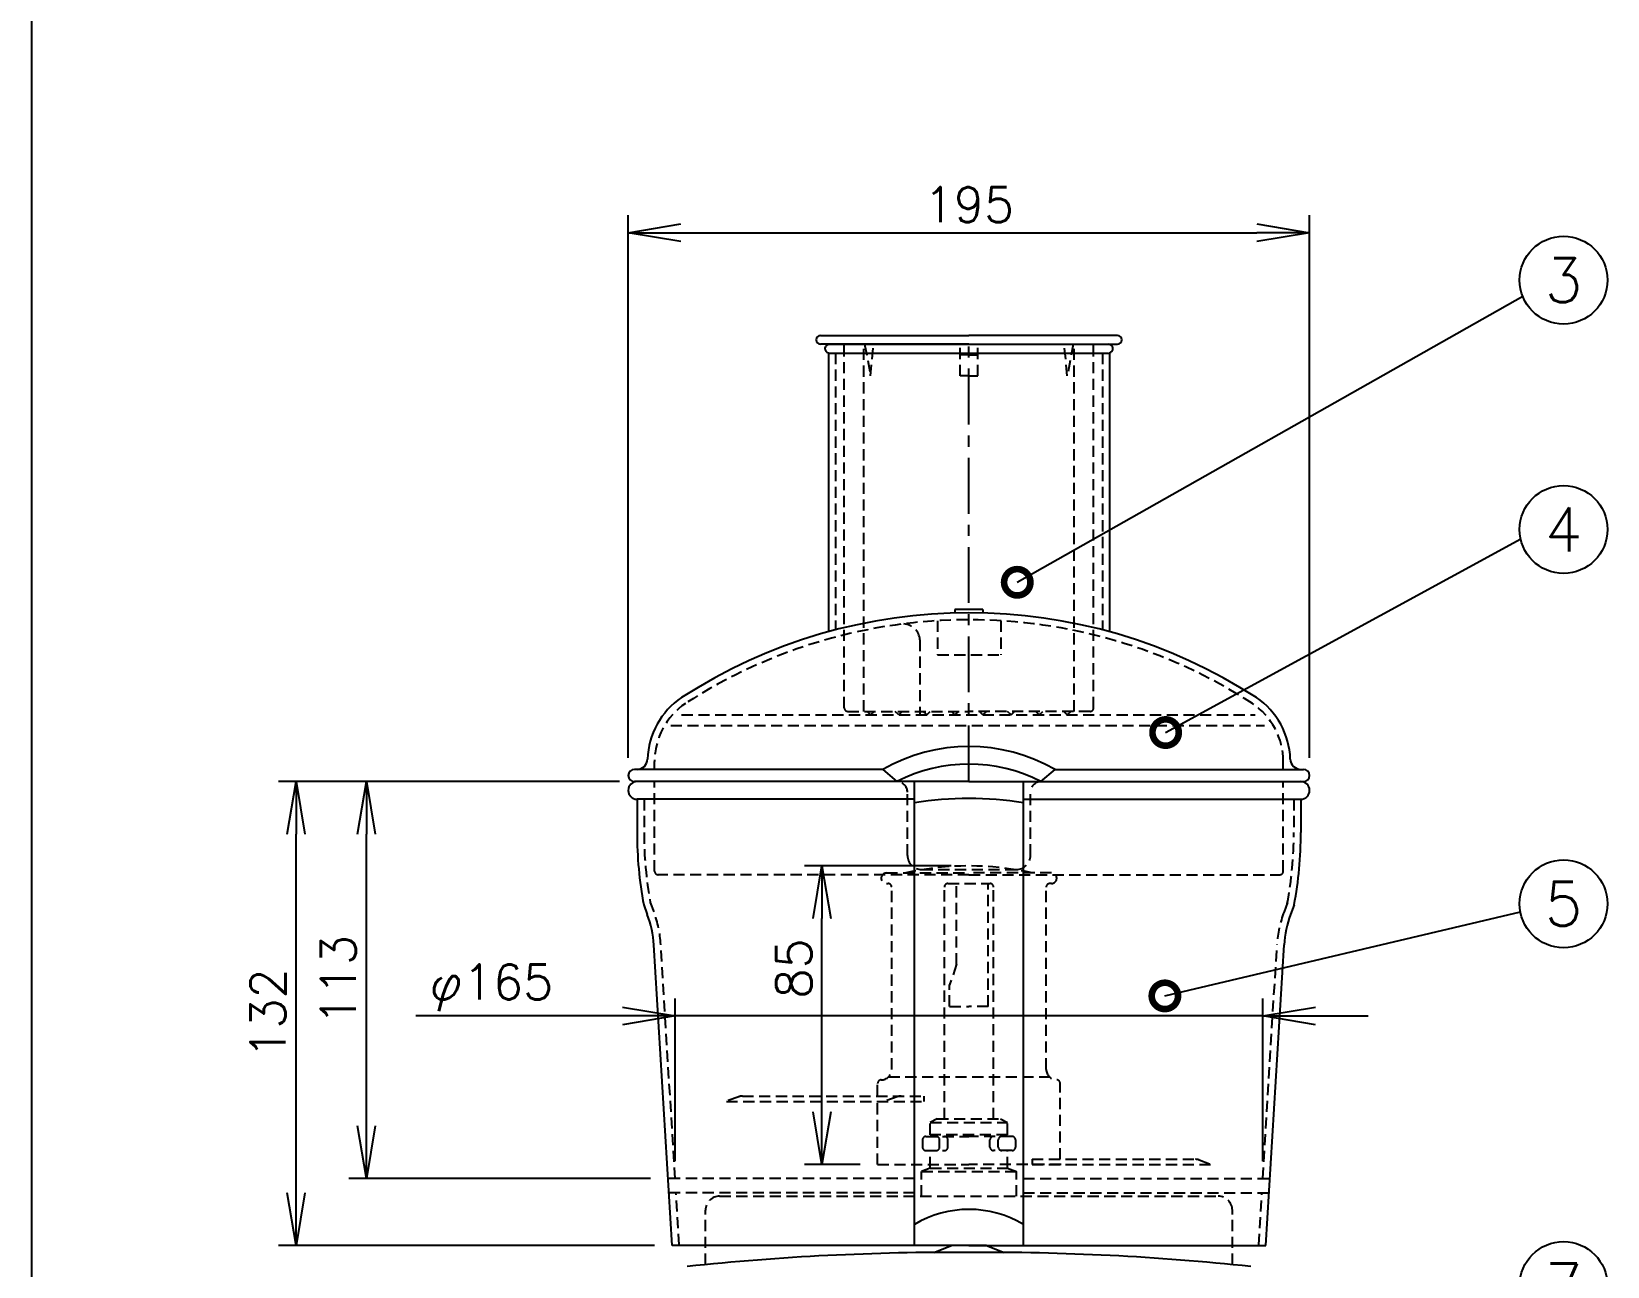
# Model space of a CAD drawing. Extents: x 115 to 2025, y 0 to 1377.
# Drawn here: x 115 to 563.7, y 280.5 to 632 of the extents above; entities that cross this region are included whole.
import ezdxf
from ezdxf.enums import TextEntityAlignment as Align

# ---------------------------------------------------------------- set-up
doc = ezdxf.new("R2010")
doc.units = 0
doc.header["$LTSCALE"] = 0.5
doc.header["$PDMODE"] = 3
doc.linetypes.add('CENTER', pattern=[50.8, 31.75, -6.35, 6.35, -6.35])
doc.linetypes.add('HIDDEN', pattern=[9.525, 6.35, -3.175])
doc.layers.get('0').update_dxf_attribs({"linetype": 'CONTINUOUS'})
doc.layers.get('DEFPOINTS').update_dxf_attribs({"linetype": 'CONTINUOUS'})
for name, color, linetype in [('DANMEN', 7, 'CONTINUOUS'), ('SUNPOU', 7, 'CONTINUOUS'), ('WAKU', 7, 'CONTINUOUS')]:
    doc.layers.add(name, color=color, linetype=linetype)
doc.styles.get("Standard").update_dxf_attribs({"font": 'ROMANS', "bigfont": 'EXTFONT.shx'})
doc.dimstyles.get("Standard").update_dxf_attribs({"dimscale": 5, "dimtxt": 2, "dimasz": 3, "dimexe": 1, "dimexo": 1, "dimgap": 0.6, "dimtad": 3, "dimdec": 0, "dimzin": 1, "dimdsep": 46, "dimtxsty": 'STANDARD', "dimblk1": 'OPEN', "dimblk2": 'OPEN', "dimsah": 1, "dimcen": 1.5, "dimclrd": 7, "dimclre": 7, "dimclrt": 7, "dimadec": 0, "dimazin": 0, "dimtfac": 1, "dimtdec": 0, "dimtmove": 0, "dimatfit": 0, "dimldrblk": 'DOTSMALL', "dimfxl": 1, "dimtvp": 1, "dimtolj": 1, "dimtzin": 0, "dimarcsym": 0})

# ---------------------------------------------------------------- blocks, each defined once
blk = doc.blocks.new('_OPEN')
at = {"color": 0, "linetype": 'ByBlock'}
for p, q in [((-1, 0.167), (0, 0)), ((0, 0), (-1, -0.167)), ((0, 0), (-1, 0))]:
    blk.add_line(p, q, dxfattribs=at)
blk = doc.blocks.new('*D17')
at = {"layer": 'DEFPOINTS', "color": 0}
for p in [(478.9, 574.69), (284.9, 420.22), (478.9, 420.22)]:
    blk.add_point(p, dxfattribs=at)
at = {"layer": 'SUNPOU', "color": 7, "lineweight": -2}
for p, q in [((284.9, 425.22), (284.9, 579.69)), ((478.9, 425.22), (478.9, 579.69)), ((299.9, 574.69), (463.9, 574.69))]:
    blk.add_line(p, q, dxfattribs=at)
at = {"layer": 'SUNPOU', "color": 7, "lineweight": -2, "xscale": 15, "yscale": 15, "zscale": 15, "rotation": 180}
blk.add_blockref('_OPEN', (284.9, 574.69), dxfattribs=at)
at = {"layer": 'SUNPOU', "color": 7, "lineweight": -2, "xscale": 15, "yscale": 15, "zscale": 15}
blk.add_blockref('_OPEN', (478.9, 574.69), dxfattribs=at)
at = {"layer": 'SUNPOU', "color": 7, "insert": (381.9, 582.69), "char_height": 10, "attachment_point": 5}
blk.add_mtext('\\A1;195', dxfattribs=at)
blk = doc.blocks.new('_DotSmall')
at = {"color": 0, "linetype": 'ByBlock', "const_width": 0.5}
blk.add_lwpolyline([(-0.0625, 0, 1), (0.0625, 0, 1)], format="xyb", close=True, dxfattribs=at)
blk = doc.blocks.new('*D30')
at = {"layer": 'DEFPOINTS', "color": 0}
for p in [(298.24, 351.78), (298.24, 305.47), (465.56, 305.47)]:
    blk.add_point(p, dxfattribs=at)
at = {"layer": 'SUNPOU', "color": 7, "lineweight": -2}
for p, q in [((298.24, 310.47), (298.24, 356.78)), ((465.56, 310.47), (465.56, 356.78)), ((283.24, 351.78), (224.39, 351.78)), ((465.56, 351.78), (298.24, 351.78)), ((480.56, 351.78), (495.56, 351.78))]:
    blk.add_line(p, q, dxfattribs=at)
at = {"layer": 'SUNPOU', "color": 7, "lineweight": -2, "xscale": 15, "yscale": 15, "zscale": 15}
blk.add_blockref('_OPEN', (298.24, 351.78), dxfattribs=at)
at = {"layer": 'SUNPOU', "color": 7, "lineweight": -2, "xscale": 15, "yscale": 15, "zscale": 15, "rotation": 180}
blk.add_blockref('_OPEN', (465.56, 351.78), dxfattribs=at)
at = {"layer": 'SUNPOU', "color": 7, "insert": (245.96, 359.78), "char_height": 10, "attachment_point": 5}
blk.add_mtext('\\A1;φ165', dxfattribs=at)
blk = doc.blocks.new('*D32')
at = {"layer": 'DEFPOINTS', "color": 0}
for p in [(340.06, 394.47), (381.82, 394.47), (355.9, 309.47)]:
    blk.add_point(p, dxfattribs=at)
at = {"layer": 'SUNPOU', "color": 7, "lineweight": -2}
for p, q in [((376.82, 394.47), (335.06, 394.47)), ((340.06, 324.47), (340.06, 379.47)), ((350.9, 309.47), (335.06, 309.47))]:
    blk.add_line(p, q, dxfattribs=at)
at = {"layer": 'SUNPOU', "color": 7, "lineweight": -2, "xscale": 15, "yscale": 15, "zscale": 15}
for p, rotation in [((340.06, 394.47), 90), ((340.06, 309.47), 270)]:
    blk.add_blockref('_OPEN', p, dxfattribs=dict(at, rotation=rotation))
at = {"layer": 'SUNPOU', "color": 7, "insert": (332.06, 365.29), "char_height": 10, "attachment_point": 5, "rotation": 90}
blk.add_mtext('\\A1;85', dxfattribs=at)
blk = doc.blocks.new('*D33')
at = {"layer": 'DEFPOINTS', "color": 0}
for p in [(190.33, 418.47), (287.4, 418.47), (297.4, 286.47)]:
    blk.add_point(p, dxfattribs=at)
at = {"layer": 'SUNPOU', "color": 7, "lineweight": -2}
for p, q in [((282.4, 418.47), (185.33, 418.47)), ((190.33, 301.47), (190.33, 403.47)), ((292.4, 286.47), (185.33, 286.47))]:
    blk.add_line(p, q, dxfattribs=at)
at = {"layer": 'SUNPOU', "color": 7, "lineweight": -2, "xscale": 15, "yscale": 15, "zscale": 15}
for p, rotation in [((190.33, 418.47), 90), ((190.33, 286.47), 270)]:
    blk.add_blockref('_OPEN', p, dxfattribs=dict(at, rotation=rotation))
at = {"layer": 'SUNPOU', "color": 7, "insert": (182.33, 352.47), "char_height": 10, "attachment_point": 5, "rotation": 90}
blk.add_mtext('\\A1;132', dxfattribs=at)
blk = doc.blocks.new('*D34')
at = {"layer": 'DEFPOINTS', "color": 0}
for p in [(210.33, 418.47), (287.4, 418.47), (296.24, 305.47)]:
    blk.add_point(p, dxfattribs=at)
at = {"layer": 'SUNPOU', "color": 7, "lineweight": -2}
for p, q in [((282.4, 418.47), (205.33, 418.47)), ((210.33, 320.47), (210.33, 403.47)), ((291.24, 305.47), (205.33, 305.47))]:
    blk.add_line(p, q, dxfattribs=at)
at = {"layer": 'SUNPOU', "color": 7, "lineweight": -2, "xscale": 15, "yscale": 15, "zscale": 15}
for p, rotation in [((210.33, 418.47), 90), ((210.33, 305.47), 270)]:
    blk.add_blockref('_OPEN', p, dxfattribs=dict(at, rotation=rotation))
at = {"layer": 'SUNPOU', "color": 7, "insert": (202.33, 361.97), "char_height": 10, "attachment_point": 5, "rotation": 90}
blk.add_mtext('\\A1;113', dxfattribs=at)

msp = doc.modelspace()

# ---------------------------------------------------------------- linework, layer by layer
at = {"color": 2}
for p, q in [((339.65, 545.47), (381.9, 545.47)), ((381.9, 542.97), (339.65, 542.97)), ((341.9, 542.97), (421.9, 542.97)), ((341.9, 542.97), (341.9, 542.94)), ((424.15, 545.47), (381.9, 545.47)), ((381.9, 542.97), (424.15, 542.97)), ((421.9, 542.97), (421.9, 542.94)), ((341.9, 540.5), (341.9, 461.14)), ((341.9, 540.47), (421.65, 540.47)), ((421.9, 540.5), (421.9, 461.14)), ((357.37, 421.97), (286.65, 421.97)), ((357.37, 421.97), (361.4, 418.47)), ((402.4, 418.47), (406.43, 421.97)), ((406.43, 421.97), (477.15, 421.97)), ((361.4, 418.47), (286.65, 418.47)), ((381.9, 418.47), (287.4, 418.47)), ((366.4, 286.47), (366.4, 418.47)), ((381.9, 418.47), (476.4, 418.47)), ((397.4, 286.47), (397.4, 418.47)), ((402.4, 418.47), (477.15, 418.47)), ((366.4, 413.47), (287.4, 413.47)), ((287.4, 413.47), (287.4, 403.98)), ((397.4, 413.47), (476.4, 413.47)), ((476.4, 413.47), (476.4, 403.98)), ((289.31, 383.38), (290.32, 380.68)), ((474.49, 383.38), (473.48, 380.68)), ((297.4, 286.47), (292.18, 371.98)), ((466.4, 286.47), (471.63, 371.98)), ((381.9, 286.47), (297.4, 286.47)), ((371.9, 284.46), (376.9, 286.47)), ((386.9, 286.47), (376.9, 286.47)), ((381.9, 286.47), (466.4, 286.47)), ((386.9, 286.47), (391.9, 284.46))]:
    msp.add_line(p, q, dxfattribs=at)
at = {"color": 2, "linetype": 'HIDDEN'}
for p, q in [((300.1, 437.47), (463.4, 437.47)), ((297, 434.47), (466.07, 434.47)), ((292.4, 392.97), (292.4, 418.47)), ((471.4, 392.97), (471.4, 418.47)), ((364.4, 397.47), (364.4, 415.47)), ((399.4, 397.47), (399.4, 415.47)), ((381.9, 391.97), (293.4, 391.97)), ((368.4, 393.47), (395.4, 393.47)), ((381.9, 391.97), (470.4, 391.97)), ((306.9, 281.01), (306.9, 296.47)), ((310.9, 300.47), (452.9, 300.47)), ((456.9, 281.01), (456.9, 296.47))]:
    msp.add_line(p, q, dxfattribs=at)
at = {"color": 2}
for centre, radius, start, end in [((339.65, 544.22), 1.25, 90, 270), ((342.15, 541.72), 1.25, 90, 258.463), ((421.65, 541.72), 1.25, 281.537, 90), ((424.15, 544.22), 1.25, 270, 90), ((381.9, 315.85), 150.69, 57.1055, 122.8945), ((312.39, 424.16), 22, 124.0797, 178.1544), ((451.41, 424.16), 22, 1.8456, 55.9203), ((381.9, 378.94), 49.52, 60.3141, 119.6859), ((286.65, 420.22), 1.75, 90, 270), ((287.4, 424.97), 3, 270, 358.1544), ((381.9, 378.94), 44.52, 62.5861, 117.4139), ((476.4, 424.97), 3, 181.8456, 270), ((477.15, 420.22), 1.75, 270, 90), ((287.4, 415.97), 2.5, 90, 270), ((476.4, 415.97), 2.5, 270, 90), ((381.9, 316.89), 96.79, 80.7846, 99.2154), ((398.83, 403.92), 111.43, 179.9686, 190.6242), ((364.97, 403.92), 111.43, 349.3758, 0.0314), ((262.23, 370.15), 30, 3.4971, 20.556), ((501.57, 370.15), 30, 159.444, 176.5029), ((381.9, 266.52), 30.19, 59.1117, 120.8883), ((377.54, -435.27), 719.75, 89.65294, 96.05333), ((386.26, -435.27), 719.75, 83.94667, 90.34706)]:
    msp.add_arc(centre, radius, start, end, dxfattribs=at)
at = {"color": 2, "linetype": 'HIDDEN'}
for centre, radius, start, end in [((312.4, 424.17), 20, 124.0725, 180), ((451.4, 424.17), 20, 0, 55.9275), ((361.4, 415.47), 3, 0, 90), ((402.4, 415.47), 3, 90, 180), ((368.4, 397.47), 4, 180, 270), ((395.4, 397.47), 4, 270, 0), ((293.4, 392.97), 1, 180, 270), ((470.4, 392.97), 1, 270, 0), ((310.9, 296.47), 4, 90, 180), ((452.9, 296.47), 4, 0, 90)]:
    msp.add_arc(centre, radius, start, end, dxfattribs=at)
at = {"layer": 'DANMEN', "color": 2, "linetype": 'HIDDEN'}
for p, q in [((346.4, 439.47), (346.4, 542.97)), ((351.98, 438.47), (351.98, 542.97)), ((352.19, 542.97), (353.9, 533.97)), ((353.9, 533.97), (354.76, 542.97)), ((379.4, 533.97), (379.4, 542.97)), ((384.4, 533.97), (384.4, 542.97)), ((409.9, 533.97), (409.05, 542.97)), ((411.61, 542.97), (409.9, 533.97)), ((411.83, 438.47), (411.83, 542.97)), ((417.4, 439.47), (417.4, 542.97)), ((343.9, 540.5), (343.9, 461.68)), ((381.9, 539.97), (379.4, 539.97)), ((381.9, 539.97), (384.4, 539.97)), ((419.9, 540.5), (419.9, 461.68)), ((381.9, 533.97), (379.4, 533.97)), ((381.9, 533.97), (384.4, 533.97)), ((372.96, 464.25), (372.96, 454.54)), ((390.96, 464.25), (390.96, 454.54)), ((367.96, 458.82), (367.96, 437.47)), ((372.96, 454.54), (390.96, 454.54)), ((347.4, 438.47), (381.9, 438.47)), ((353.9, 437.47), (352.9, 438.47)), ((353.9, 437.47), (354.9, 438.47)), ((361.9, 437.47), (360.9, 438.47)), ((361.9, 437.47), (362.9, 438.47)), ((369.9, 437.47), (368.9, 438.47)), ((369.9, 437.47), (370.9, 438.47)), ((377.9, 437.47), (376.9, 438.47)), ((377.9, 437.47), (378.9, 438.47)), ((416.4, 438.47), (381.9, 438.47)), ((385.9, 437.47), (384.9, 438.47)), ((385.9, 437.47), (386.9, 438.47)), ((393.9, 437.47), (392.9, 438.47)), ((393.9, 437.47), (394.9, 438.47)), ((401.9, 437.47), (400.9, 438.47)), ((401.9, 437.47), (402.9, 438.47)), ((409.9, 437.47), (408.9, 438.47)), ((409.9, 437.47), (410.9, 438.47)), ((292.4, 421.97), (292.4, 424.17)), ((471.4, 421.97), (471.4, 424.17)), ((289.4, 413.47), (289.4, 403.98)), ((474.4, 413.47), (474.4, 403.98)), ((358.4, 392.47), (381.9, 392.47)), ((405.4, 392.47), (381.9, 392.47)), ((358.4, 389.47), (358.9, 389.47)), ((359.9, 336.57), (359.9, 388.47)), ((374.9, 322.47), (374.9, 388.47)), ((375.9, 389.47), (387.9, 389.47)), ((378.4, 366.47), (378.4, 389.47)), ((387.4, 354.47), (387.4, 389.47)), ((388.9, 322.47), (388.9, 388.47)), ((403.9, 336.57), (403.9, 388.47)), ((405.4, 389.47), (404.9, 389.47)), ((291.18, 384.08), (292.19, 381.38)), ((472.62, 384.08), (471.61, 381.38)), ((298.24, 305.47), (294.17, 372.1)), ((465.56, 305.47), (469.63, 372.1)), ((378.4, 366.47), (376.4, 360.64)), ((376.4, 354.47), (376.4, 360.64)), ((376.4, 354.47), (381.9, 354.47)), ((387.4, 354.47), (381.9, 354.47)), ((355.9, 328.97), (355.9, 332.57)), ((359.02, 334.45), (404.78, 334.45)), ((407.9, 310.97), (407.9, 332.57)), ((316.35, 328.78), (312.86, 327.47)), ((317.4, 328.97), (369.06, 328.97)), ((361.51, 328.78), (358.02, 327.47)), ((369.06, 328.97), (369.06, 327.47)), ((312.86, 327.47), (369.06, 327.47)), ((355.9, 309.47), (355.9, 327.47)), ((372.9, 322.47), (370.9, 321.47)), ((370.9, 317.97), (370.9, 321.47)), ((370.9, 321.47), (392.9, 321.47)), ((372.9, 322.47), (390.9, 322.47)), ((390.9, 322.47), (392.9, 321.47)), ((392.9, 317.97), (392.9, 321.47)), ((368.65, 316.47), (368.65, 314.47)), ((369.65, 317.47), (381.9, 317.47)), ((392.9, 317.97), (370.9, 317.97)), ((373.55, 314.47), (373.55, 316.47)), ((375.92, 314.47), (375.92, 316.47)), ((394.16, 317.47), (381.9, 317.47)), ((387.89, 314.47), (387.89, 316.47)), ((390.26, 314.47), (390.26, 316.47)), ((395.16, 316.47), (395.16, 314.47)), ((369.65, 313.47), (374.92, 313.47)), ((370.9, 308.47), (370.9, 313.47)), ((394.16, 313.47), (388.89, 313.47)), ((392.9, 308.47), (392.9, 313.47)), ((399.9, 310.97), (399.9, 309.47)), ((399.9, 310.97), (446.4, 310.97)), ((447.46, 310.78), (450.95, 309.47)), ((366.4, 305.47), (296.24, 305.47)), ((355.9, 309.47), (381.9, 309.47)), ((370.9, 308.47), (368.4, 307.47)), ((368.4, 300.47), (368.4, 307.47)), ((368.4, 307.47), (395.4, 307.47)), ((370.9, 308.47), (392.9, 308.47)), ((408.15, 309.47), (381.9, 309.47)), ((392.9, 308.47), (395.4, 307.47)), ((395.4, 300.47), (395.4, 307.47)), ((397.4, 305.47), (467.56, 305.47)), ((399.9, 309.47), (450.95, 309.47)), ((366.4, 301.47), (296.49, 301.47)), ((299.4, 286.59), (298.49, 301.47)), ((397.4, 301.47), (467.32, 301.47)), ((464.41, 286.59), (465.31, 301.47))]:
    msp.add_line(p, q, dxfattribs=at)
at = {"layer": 'DANMEN', "color": 2, "linetype": 'CENTER'}
msp.add_line((381.9, 418.54), (381.9, 545.67), dxfattribs=at)
at = {"layer": 'DANMEN', "color": 2}
for p, q in [((385.84, 467.48), (377.84, 467.48)), ((377.84, 467.48), (377.84, 466.48)), ((385.84, 467.48), (385.84, 466.48))]:
    msp.add_line(p, q, dxfattribs=at)
at = {"layer": 'DANMEN', "color": 2, "linetype": 'HIDDEN'}
for centre, radius, start, end in [((381.9, 315.85), 148.69, 57.1055, 122.8945), ((362.98, 458.41), 5, 4.7709, 85.2896), ((347.4, 439.47), 1, 180, 270), ((416.4, 439.47), 1, 270, 0), ((400.71, 403.92), 111.31, 179.9689, 190.2685), ((364.97, 403.92), 109.43, 349.3758, 0.0314), ((358.4, 390.97), 1.5, 90, 270), ((381.9, 312.47), 82, 77.3196, 102.6804), ((405.4, 390.97), 1.5, 270, 90), ((358.9, 388.47), 1, 0, 90), ((375.9, 388.47), 1, 90, 180), ((387.9, 388.47), 1, 0, 90), ((404.9, 388.47), 1, 90, 180), ((262.23, 370.15), 32, 3.4971, 20.556), ((501.57, 370.15), 32, 159.444, 176.5029), ((356.9, 336.57), 3, 270, 0), ((406.9, 336.57), 3, 180, 270), ((356.9, 332.57), 1, 90, 180), ((406.9, 332.57), 1, 0, 90), ((317.4, 325.97), 3, 90, 110.556), ((362.56, 325.97), 3, 90, 110.556), ((369.65, 316.47), 1, 90, 180), ((369.65, 314.47), 1, 180, 270), ((372.55, 316.47), 1, 0, 90), ((372.55, 314.47), 1, 270, 0), ((374.92, 316.47), 1, 0, 90), ((374.92, 314.47), 1, 270, 0), ((388.89, 316.47), 1, 90, 180), ((388.89, 314.47), 1, 180, 270), ((391.26, 316.47), 1, 90, 180), ((391.26, 314.47), 1, 180, 270), ((394.16, 316.47), 1, 0, 90), ((394.16, 314.47), 1, 270, 360), ((446.4, 307.97), 3, 69.444, 90)]:
    msp.add_arc(centre, radius, start, end, dxfattribs=at)
at = {"layer": 'SUNPOU'}
for centre in [(551.2, 561.21), (551.2, 490.24), (551.2, 383.7), (551.2, 275.03)]:
    msp.add_circle(centre, 12.5, dxfattribs=at)
at = {"layer": 'WAKU', "color": 6}
msp.add_line((115, 1376.75), (115, 0), dxfattribs=at)

# ---------------------------------------------------------------- texts
at = {"layer": 'SUNPOU'}
for s, p in [('3', (551.2, 561.21)), ('4', (551.2, 490.24)), ('5', (551.2, 383.7)), ('7', (551.2, 275.03))]:
    msp.add_text(s, height=12.5, dxfattribs=at).set_placement(p, align=Align.MIDDLE)

# ---------------------------------------------------------------- dimensions: what is measured, and where the dimension line sits
dim = msp.add_linear_dim(base=(478.9, 574.69), p1=(284.9, 420.22), p2=(478.9, 420.22), text='195', dimstyle='STANDARD', override={"dimtol": 0, "dimlim": 0, "dimtp": 0, "dimtm": 0, "dimtfac": 1, "dimtdec": 1, "dimtolj": 1, "dimtzin": 0}, dxfattribs=at)
dim.commit()
dim.dimension.update_dxf_attribs({"geometry": '*D17', "text_midpoint": (381.9, 582.69)})
for base, p1, p2, override, picture, middle in [((190.33, 418.47), (297.4, 286.47), (287.4, 418.47), {"dimtol": 0, "dimlim": 0, "dimtp": 0, "dimtm": 0, "dimtfac": 1, "dimtdec": 1, "dimtmove": 0, "dimtolj": 1, "dimtzin": 0}, '*D33', (190.33, 352.47)), ((340.06, 394.47), (355.9, 309.47), (381.82, 394.47), {"dimtol": 0, "dimlim": 0, "dimtp": 0, "dimtm": 0, "dimtfac": 1, "dimtdec": 1, "dimtolj": 1, "dimtzin": 0}, '*D32', (340.06, 365.29))]:
    dim = msp.add_linear_dim(base=base, p1=p1, p2=p2, angle=90, dimstyle='STANDARD', override=override, dxfattribs=at)
    dim.commit()
    dim.dimension.update_dxf_attribs({"geometry": picture, "text_midpoint": middle, "dimtype": 160})
dim = msp.add_linear_dim(base=(210.33, 418.47), p1=(296.24, 305.47), p2=(287.4, 418.47), angle=90, dimstyle='STANDARD', override={"dimtol": 0, "dimlim": 0, "dimtp": 0, "dimtm": 0, "dimtfac": 1, "dimtdec": 1, "dimtmove": 0, "dimtolj": 1, "dimtzin": 0}, dxfattribs=at)
dim.commit()
dim.dimension.update_dxf_attribs({"geometry": '*D34', "text_midpoint": (202.33, 361.97)})
at = {"layer": 'SUNPOU', "color": 2}
dim = msp.add_linear_dim(base=(298.24, 351.78), p1=(465.56, 305.47), p2=(298.24, 305.47), text='φ165', dimstyle='STANDARD', override={"dimtol": 0, "dimlim": 0, "dimtp": 0, "dimtm": 0, "dimtfac": 1, "dimtdec": 1, "dimtolj": 1, "dimtzin": 0}, dxfattribs=at)
dim.commit()
dim.dimension.update_dxf_attribs({"geometry": '*D30', "text_midpoint": (245.96, 351.78), "dimtype": 160})

# ---------------------------------------------------------------- leaders
at = {"layer": 'SUNPOU'}
for points in [[(395.66, 475.21), (539.56, 556.66)], [(437.9, 432.44), (538.99, 487.59)], [(437.69, 357.48), (538.92, 381.39)]]:
    msp.add_leader(points, dimstyle='STANDARD', dxfattribs=at)

doc.saveas('drawing.dxf')
